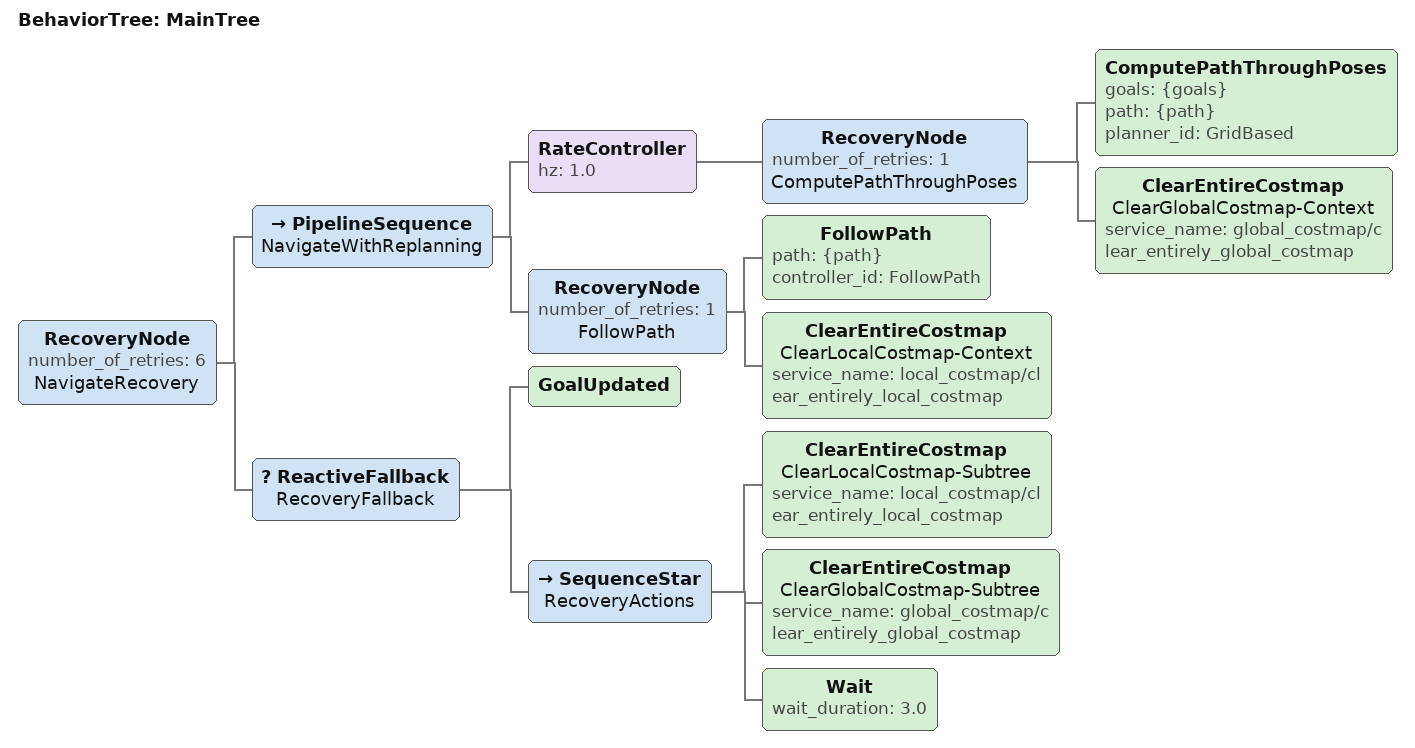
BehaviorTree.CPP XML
<!--
  This Behavior Tree replaces the default Nav2 behavior tree with a simpler version
  that only uses the 'wait' recovery behavior.
-->
<root main_tree_to_execute="MainTree">
  <BehaviorTree ID="MainTree">
    <RecoveryNode number_of_retries="6" name="NavigateRecovery">
      <PipelineSequence name="NavigateWithReplanning">
        <RateController hz="1.0">
          <RecoveryNode number_of_retries="1" name="ComputePathThroughPoses">
            <ComputePathThroughPoses goals="{goals}" path="{path}" planner_id="GridBased"/>
            <ClearEntireCostmap name="ClearGlobalCostmap-Context" service_name="global_costmap/clear_entirely_global_costmap"/>
          </RecoveryNode>
        </RateController>
        <RecoveryNode number_of_retries="1" name="FollowPath">
          <FollowPath path="{path}" controller_id="FollowPath"/>
          <ClearEntireCostmap name="ClearLocalCostmap-Context" service_name="local_costmap/clear_entirely_local_costmap"/>
        </RecoveryNode>
      </PipelineSequence>
      <ReactiveFallback name="RecoveryFallback">
        <GoalUpdated/>
        <SequenceStar name="RecoveryActions">
          <ClearEntireCostmap name="ClearLocalCostmap-Subtree" service_name="local_costmap/clear_entirely_local_costmap"/>
          <ClearEntireCostmap name="ClearGlobalCostmap-Subtree" service_name="global_costmap/clear_entirely_global_costmap"/>
          <Wait wait_duration="3.0"/>
        </SequenceStar>
      </ReactiveFallback>
    </RecoveryNode>
  </BehaviorTree>
</root>
